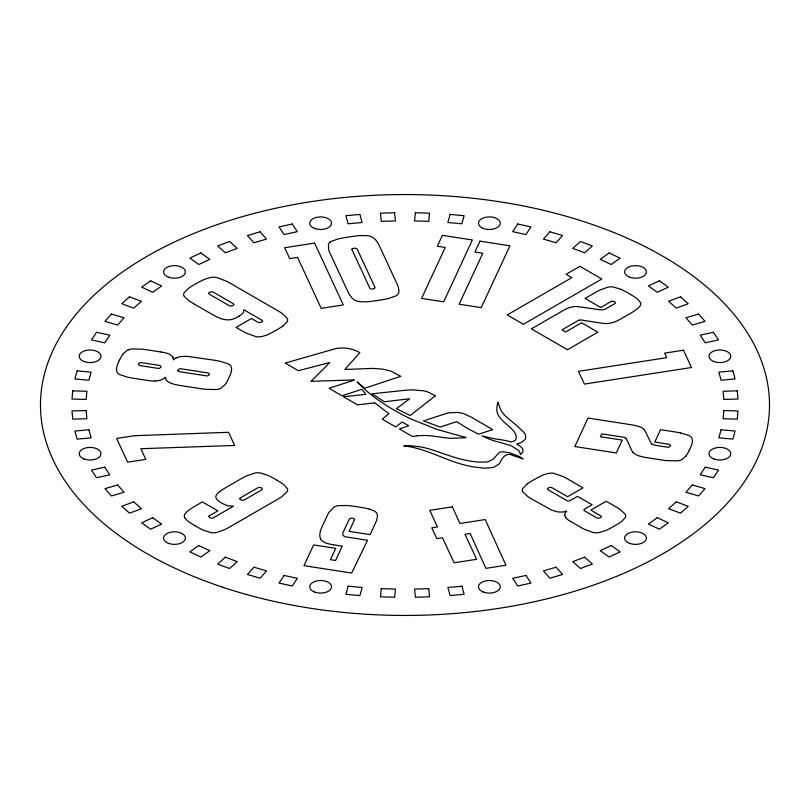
<?xml version="1.0" encoding="UTF-8"?>
<svg xmlns="http://www.w3.org/2000/svg" width="810" height="810" viewBox="0 0 810 810"><rect width="100%" height="100%" fill="white"/><g stroke="black" fill="none" stroke-linecap="round" stroke-linejoin="round"><path stroke-width="1.21" d="M354.547 519.291L352.876 518.279A8.971 5.174 0 0 0 351.844 518.127L349.586 518.694A9.558 5.518 0 0 0 349.09 519.534L343.349 531.897C341.071 535.035 344.645 537.324 347.581 537.172L367.517 540.25L351.712 573.045L303.983 565.663L313.612 544.917L335.715 548.34L330.45 559.69L335.603 560.479L342.245 546.163L333.578 544.816M231.285 371.618L231.67 368.773L231.022 366.424A10.854 6.267 0 0 0 230.698 365.917A10.54 6.085 0 0 0 228.298 363.913L220.016 361.27A77.912 44.985 0 0 0 213.607 360.126L187.414 356.37L180.681 356.522L176.246 357.817M498.109 402.914L497.947 402.337L497.239 404.767A56.832 32.815 0 0 0 496.945 407.805C494.778 421.929 520.152 428.358 515.666 439.921A9.092 5.245 0 0 1 513.682 441.187L511.302 441.885L509.348 441.501M118.645 361.847L119.637 359.711M689.28 450.38L690.282 448.234A93.099 53.754 0 0 0 692.145 443.171L692.489 440.326L691.801 437.987A10.581 6.105 0 0 0 688.956 435.517L680.451 432.904M311.151 381.267L329.822 362.516L298.333 370.707L285.14 363.093L335.836 348.594A14.641 8.454 0 0 1 337.962 348.259L341.739 348.067A74.409 42.96 0 0 1 343.572 348.067L345.607 348.128A10.368 5.984 0 0 1 346.964 348.27L351.489 349.191A22.022 12.717 0 0 1 355.752 350.619L359.873 352.664L344.827 369.481L368.428 368.56A50.746 29.302 0 0 1 373.724 368.469L382.229 369.076L389.62 370.747A20.554 11.867 0 0 1 391.665 371.517L400.798 376.306L394.683 378.331M122.948 354.061L127.17 350.355A10.844 6.267 0 0 1 128.274 349.849M685.989 455.979L682.111 459.432A10.52 6.075 0 0 1 677.646 460.87L665.972 460.556A95.823 55.323 0 0 1 660.778 459.837L647.575 457.792A52.65 30.395 0 0 1 641.095 456.526M208.869 516.193L209.446 517.549A9.021 5.214 0 0 0 210.205 517.985L212.655 518.137A9.68 5.589 0 0 0 213.799 517.56L233.462 506.209L228.055 505.845L222.588 503.587A33.261 19.207 0 0 1 218.71 501.137L216.797 499.284A9.983 5.761 0 0 1 216.067 495.659A12.13 7.006 0 0 1 216.432 494.971L217.525 493.523A24.249 14.003 0 0 1 219.53 491.741M435.213 395.837L410.245 415.49L396.424 408.736L409.617 398.814L384.244 401.75L372.134 393.761M283.176 325.792L287.307 321.469A11.016 6.359 0 0 0 287.56 320.649A10.621 6.126 0 0 0 287.287 318.472L282.062 313.379A83.308 48.094 0 0 0 277.334 310.443L229.989 283.095A92.836 53.602 0 0 0 226.729 281.303L216.645 277.476A10.915 6.298 0 0 0 210.975 277.384L204.555 279.308A86.589 49.987 0 0 0 196.85 283.257L194.096 284.806A93.221 53.824 0 0 0 188.092 288.654L183.971 292.987A11.016 6.359 0 0 0 183.718 293.807A10.621 6.136 0 0 0 184.133 296.247L189.236 300.976A88.644 51.182 0 0 0 193.965 303.902M526.824 484.218L522.541 488.794A10.854 6.267 0 0 0 522.379 489.331A10.54 6.085 0 0 0 522.733 491.751L527.614 496.439A77.912 44.985 0 0 0 532.17 499.274L551.61 510.087L557.563 511.9L562.535 512.062A12.089 6.986 0 0 0 566.301 511.08M239.426 316.032L243.263 312.913L243.891 309.805L261.164 319.778A9.558 5.518 0 0 1 262.177 320.436L262.612 321.064L261.893 321.864A9.001 5.204 0 0 1 261.144 322.299L258.785 322.633A8.566 4.941 0 0 1 257.408 321.945L251.434 318.512L236.044 327.402L242.008 330.834A93.352 53.895 0 0 0 246.493 333.285L256.274 336.717A10.236 5.913 0 0 0 259.068 336.859A11.35 6.551 0 0 0 261.853 336.555L266.662 335.107A79.522 45.917 0 0 0 275.137 330.774L277.192 329.65A93.099 53.754 0 0 0 283.196 325.802M372.154 393.741L372.175 393.731A1.377 0.8 0 0 1 372.671 393.67A3.584 2.066 0 0 0 372.995 393.64L374.645 393.478M611.631 301.29L614.081 301.442A8.971 5.174 0 0 1 614.841 301.877L615.408 303.234A8.464 4.89 0 0 1 614.233 304.033L605.465 309.076L602.488 309.916A11.178 6.45 0 0 1 598.479 309.572L581.033 307.051A46.15 26.649 0 0 0 577.571 306.707M465.821 437.613L465.537 437.673A17.445 10.074 0 0 1 464.697 437.805L449.965 438.362L431.608 435.932A44.479 25.677 0 0 0 423.701 435.507L422.071 435.527A48.924 28.249 0 0 0 416.867 435.82M394.014 378.553L364.885 388.192L357.706 382.411A3.017 1.741 0 0 0 357.332 382.128L357.281 382.097M405.749 426.759L408.645 425.675L402.104 422.05L395.746 426.951L382.279 419.175L388.901 413.647A20.574 11.877 0 0 0 387.382 412.574L376.468 404.109A49.319 28.471 0 0 0 375.8 403.582L374.443 402.894M425.858 420.127L448.143 412.908L457.134 412.432A19.399 11.198 0 0 1 463.512 413.546L471.774 417.403L492.672 429.654L478.629 434.18L468.808 429.178L456.648 421.656L440.033 427.083L423.6 420.866A7.32 4.222 0 0 0 423.913 420.775L424.45 420.592M404.909 427.042L399.451 428.925L412.27 436.489L416.867 435.82M353.849 380.224L329.123 388.253L341.881 395.847L360.177 389.823A37.159 21.455 0 0 1 360.976 389.59L361.766 389.428L364.581 392.658A48.985 28.279 0 0 1 365.229 393.488L365.705 394.369L363.781 394.602M579.555 320.112L578.624 320.385A9.366 5.407 0 0 0 577.226 321.064L561.938 329.893L565.603 332.009L581.58 322.785L597.861 332.181L567.496 349.717L531.36 328.86L563.314 310.463A57.723 33.331 0 0 1 567.091 308.57A14.529 8.394 0 0 1 577.591 306.524M376.387 300.652L380.092 300.075A93.099 53.754 0 0 0 388.618 298.475L395.938 295.913A11.016 6.359 0 0 0 396.87 295.275A10.621 6.126 0 0 0 398.51 293.311L399.046 290.871L398.399 287.398A83.308 48.094 0 0 0 396.839 283.48L379.525 246.139A92.836 53.602 0 0 0 378.26 243.638L375.597 239.75L372.833 237.421A10.915 6.298 0 0 0 368.003 235.7L360.784 235.518A86.589 49.987 0 0 0 350.679 236.712L346.964 237.259A93.221 53.824 0 0 0 338.428 238.859L331.108 241.42A11.016 6.359 0 0 0 330.176 242.058M374.21 402.924L357.514 404.878L343.369 396.708L347.865 396.272M363.194 394.662L348.421 396.222M375.627 393.387L404.808 390.319A52.164 30.122 0 0 1 412.381 389.833L423.883 390.855A24.867 14.357 0 0 1 429.29 392.607L435.203 395.827M155.085 381.024L154.325 381.044A24.472 14.124 0 0 1 147.926 380.467L134.349 378.402A72.687 41.968 0 0 1 127.362 377.126L119.789 374.625A10.591 6.115 0 0 1 117.389 372.63A10.844 6.267 0 0 1 117.075 372.114L116.417 369.765L116.812 366.92A93.099 53.754 0 0 1 118.675 361.857M311.222 381.287L354.314 379.951M347.095 505.521L338.539 505.612A11.046 6.379 0 0 0 337.183 505.896A10.601 6.115 0 0 0 334.054 507.121L329.032 512.274A83.713 48.337 0 0 0 326.997 516.112L322.329 526.135A87.065 50.261 0 0 0 320.092 532.19L319.748 535.785L320.487 538.721M161.129 352.006L147.572 349.91A78.57 45.36 0 0 0 141.871 349.14L131.706 348.968A10.57 6.105 0 0 0 128.263 349.849M165.605 377.44L165.068 377.359A14.955 8.627 0 0 1 163.225 378.918A9.669 5.579 0 0 1 160.036 380.305A14.003 8.08 0 0 1 155.075 380.983M464.768 437.218L465.051 437.278A2.531 1.458 0 0 1 465.689 437.481L465.831 437.572M464.596 437.177L436.276 429.209L411.095 419.013A284.158 164.055 0 0 1 400.808 413.869C384.952 405.344 369.684 395.169 357.2 382.097M369.319 509.115L373.896 510.796A11.36 6.561 0 0 1 375.739 512.031A10.257 5.923 0 0 1 376.923 513.5L377.521 516.203L376.67 520.111A92.866 53.612 0 0 1 375.243 523.574L370.13 534.62L349.11 531.36L354.233 520.324A8.464 4.89 0 0 0 354.567 519.291M621.088 289.383L613.16 286.953A10.581 6.105 0 0 0 608.037 287.135L599.866 290.081A88.644 51.182 0 0 0 594.803 292.815L585.063 298.424L600.747 307.486L610.477 301.867A9.558 5.518 0 0 1 611.621 301.279M625.259 437.764L624.378 437.44A9.366 5.407 0 0 0 622.657 437.086L601.779 433.846L600.433 436.742L622.262 440.113L616.299 452.962L574.817 446.543L588.04 418.041L631.618 424.825A57.723 33.331 0 0 1 636.336 425.766A14.529 8.394 0 0 1 644.649 429.988M584.779 529.497L593.436 532.585A10.57 6.105 0 0 0 597.172 532.808A10.844 6.267 0 0 0 598.57 532.686L605.434 530.692A86.68 50.048 0 0 0 613.15 526.743L615.195 525.609A85.091 49.127 0 0 0 621.928 521.275L625.29 517.641A11.137 6.429 0 0 0 625.634 516.567A10.662 6.156 0 0 0 625.178 514.148L620.065 509.429A88.644 51.182 0 0 0 615.337 506.503L606.214 501.228L590.834 510.108L599.957 515.383A9.558 5.518 0 0 1 600.969 516.041L601.405 516.729L600.696 517.468A9.001 5.204 0 0 1 599.947 517.904L597.588 518.238A8.566 4.941 0 0 1 596.201 517.549L585.265 511.252A9.669 5.589 0 0 1 584.253 510.594L583.818 509.905L584.537 509.176A8.495 4.911 0 0 1 584.972 508.903L592.11 504.782L577.52 496.358L569.764 500.803L567.709 500.985A8.616 4.981 0 0 1 566.322 500.296L548.836 490.222A9.669 5.589 0 0 1 547.823 489.564L547.388 488.875L548.107 488.147A9.021 5.214 0 0 1 548.856 487.701L551.215 487.367A8.464 4.89 0 0 1 552.592 488.055L567.607 496.702L582.987 487.822L567.992 479.166A92.866 53.612 0 0 0 563.507 476.715L553.726 473.283A10.257 5.923 0 0 0 550.921 473.151A11.35 6.551 0 0 0 548.137 473.455L543.328 474.893A79.42 45.856 0 0 0 534.863 479.226L532.798 480.35A93.221 53.824 0 0 0 526.794 484.208M193.954 303.902L212.341 314.503A75.431 43.548 0 0 0 218.902 317.814A24.654 14.236 0 0 0 221.15 318.674L224.137 319.484A10.662 6.156 0 0 0 232.095 319.353L233.634 318.846A28.218 16.291 0 0 0 239.365 316.001M570.584 521.458L580.507 527.188A78.57 45.36 0 0 0 584.779 529.497M194.805 525.609L196.82 526.763A93.221 53.824 0 0 0 203.482 530.226L210.985 532.605A11.016 6.359 0 0 0 212.402 532.757A10.621 6.136 0 0 0 216.645 532.514L224.826 529.568A88.644 51.182 0 0 0 229.888 526.844L277.243 499.507A92.866 53.612 0 0 0 281.475 496.915L287.287 491.528A10.378 5.994 0 0 0 287.621 489.625A11.016 6.359 0 0 0 287.317 488.541L284.006 484.825A86.68 50.048 0 0 0 277.162 480.381M630.484 294.405L627.77 292.835A93.099 53.754 0 0 0 621.108 289.373M277.202 480.35L274.479 478.791A93.099 53.754 0 0 0 267.816 475.318L260.314 472.949A11.016 6.359 0 0 0 258.896 472.797A10.621 6.126 0 0 0 255.12 472.959L246.311 475.976A83.308 48.094 0 0 0 241.218 478.71L225.231 487.944A75.32 43.487 0 0 0 219.49 491.731M652.01 444.133L654.753 445.206L666.701 447.079A8.464 4.89 0 0 0 668.493 447.272L670.255 446.29A8.971 5.174 0 0 0 670.518 445.692L669.526 444.396A9.558 5.518 0 0 0 668.078 444.113L654.794 442.047L660.535 429.675L673.819 431.74A88.644 51.182 0 0 1 680.451 432.904M184.852 517.914L187.363 520.688A79.42 45.856 0 0 0 194.856 525.579M626.576 439.273L630.767 448.406A38.617 22.295 0 0 0 632.914 452.152M498.16 403.107L500.944 410.245A66.42 38.343 0 0 0 505.227 415.844L511.383 421.23A255.474 147.491 0 0 1 516.709 425.554L524.161 432.621A24.877 14.357 0 0 1 525.589 435.193L525.66 438.139A17.678 10.206 0 0 1 524.718 439.769L522.278 441.865A18.752 10.824 0 0 1 519.352 443.262L516.669 444.113L518.734 445.318A20.26 11.694 0 0 1 521.468 447.424L522.45 448.588A8.697 5.022 0 0 1 522.855 449.459L523.017 450.502A11.846 6.844 0 0 1 522.622 452.284L520.476 454.592L519.534 451.696A10.793 6.237 0 0 0 518.856 450.704L511.96 446.168A24.523 14.155 0 0 0 509.956 445.318L493.705 440.66A53.875 31.104 0 0 1 489.665 439.273L481.92 435.901L491.083 438.038A57.439 33.159 0 0 0 494.485 438.726L500.529 439.688A44.135 25.485 0 0 1 509.368 441.48M376.367 300.621A86.68 50.048 0 0 1 366.272 301.846L359.043 301.614A11.016 6.359 0 0 1 357.271 301.219A10.378 5.994 0 0 1 354.577 300.105L352.046 298.141L349.404 294.506A92.866 53.612 0 0 1 347.632 291.094L330.298 253.753A88.644 51.182 0 0 1 328.728 249.855L328.414 244.286A10.621 6.136 0 0 1 330.166 242.048M119.688 359.711A86.68 50.048 0 0 1 122.907 354.051M161.109 352.056A23.034 13.294 0 0 1 167.852 353.575A14.003 8.08 0 0 1 171.548 355.641A9.69 5.589 0 0 1 173.097 357.787M173.036 357.797A14.843 8.566 0 0 1 173.299 359.67L173.816 359.751A12.089 6.986 0 0 1 176.236 357.817M231.316 371.628A93.221 53.824 0 0 1 229.422 376.69L228.45 378.837A86.589 49.987 0 0 1 225.19 384.487L220.927 388.182A10.854 6.267 0 0 1 219.824 388.689A10.55 6.095 0 0 1 216.402 389.569L205.416 389.306A83.592 48.266 0 0 1 200.384 388.618L181.399 385.681A42.019 24.259 0 0 1 172.763 383.879L168.298 381.976L166.03 379.819A12.039 6.946 0 0 1 165.615 377.44M184.842 517.914A10.986 6.338 0 0 1 184.65 514.411L186.938 511.596L191.444 508.326A93.292 53.865 0 0 1 194.562 506.442L202.399 501.916L217.88 510.857L210.043 515.383A8.464 4.89 0 0 0 208.858 516.183M347.095 505.501A93.099 53.754 0 0 1 355.863 506.594L358.617 506.999A79.431 45.856 0 0 1 369.35 509.075M333.599 544.765A26.689 15.41 0 0 1 325.316 542.811A12.818 7.401 0 0 1 320.507 538.711M570.645 521.417A23.034 13.294 0 0 1 566.119 518.157M566.261 518.116A14.003 8.08 0 0 1 564.712 515.302M564.813 515.292A9.69 5.589 0 0 1 565.228 512.993A14.843 8.566 0 0 1 566.686 511.302M651.959 444.153A11.178 6.45 0 0 1 650.521 441.956L645.58 431.983A46.15 26.649 0 0 0 644.375 430.069M689.229 450.37A85.283 49.238 0 0 1 686.04 455.99M641.125 456.475A15.927 9.194 0 0 1 632.742 452.203M625.512 437.876A5.184 2.997 0 0 1 626.525 439.283M630.443 294.425A85.283 49.238 0 0 1 637.288 298.829L640.477 302.515A10.52 6.075 0 0 1 640.406 305.471L638.412 307.972L634.108 311.151A95.823 55.323 0 0 1 630.423 313.379L620.754 318.958A52.65 30.395 0 0 1 615.61 321.57M615.549 321.529A15.927 9.194 0 0 1 604.959 323.585M604.959 323.474A38.617 22.295 0 0 1 598.276 322.643L582.481 320.203A5.184 2.997 0 0 0 579.838 320.031M138.429 364.551L139.502 365.462A9.558 5.518 0 0 0 140.95 365.745L157.221 368.267A8.464 4.89 0 0 0 159.013 368.459L160.775 367.477A8.971 5.174 0 0 0 161.038 366.879L160.046 365.573A9.558 5.518 0 0 0 158.598 365.29L142.327 362.769A8.464 4.89 0 0 0 140.535 362.576L138.783 363.558A8.971 5.174 0 0 0 138.51 364.156L138.439 364.459M177.886 370.656L178.959 371.567A9.558 5.518 0 0 0 180.407 371.841L205.629 375.749A8.464 4.89 0 0 0 207.421 375.941L209.182 374.969A8.971 5.174 0 0 0 209.446 374.372L208.453 373.066A9.558 5.518 0 0 0 207.006 372.782L181.784 368.874A8.464 4.89 0 0 0 179.992 368.682L178.24 369.664A8.971 5.174 0 0 0 177.967 370.261L177.886 370.656M522.916 458.835L522.379 458.794A21.273 12.282 0 0 1 521.468 458.46L517.732 457.042A44.56 25.728 0 0 0 513.581 455.797C506.209 451.534 502.311 457.579 499.578 463.431A16.281 9.406 0 0 1 498.292 464.555L493.685 467.279A4.576 2.643 0 0 1 493.027 467.502L484.603 468.241L473.779 466.975A89.525 51.688 0 0 1 469.02 466.033A80.038 46.21 0 0 1 462.753 464.505C443.11 459.27 425.078 448.183 404.625 446.016A16.656 9.619 0 0 1 403.775 445.925L407.977 445.652A61.165 35.316 0 0 1 410.751 445.743L419.276 446.705A77.314 44.641 0 0 1 424.106 447.647L426.769 448.274A35.286 20.372 0 0 1 428.601 448.76C447.758 454.683 467.066 463.654 487.498 461.872A7.341 4.242 0 0 0 488.602 461.568L492.581 459.452A14.165 8.181 0 0 0 493.695 458.551L499.173 452.587A4.455 2.572 0 0 1 500.134 452.203L500.874 452.02A6.004 3.473 0 0 1 502.797 451.788L509.733 452.81L519.058 456.394A37.29 21.526 0 0 1 521.265 457.63L522.916 458.835M239.659 498.676L240.509 499.618A9.021 5.214 0 0 0 241.279 500.043L243.729 500.205A9.669 5.589 0 0 0 244.873 499.618L261.164 490.222A8.566 4.941 0 0 0 262.349 489.422L261.762 488.055A9.001 5.204 0 0 0 260.992 487.62L258.542 487.468A9.558 5.518 0 0 0 257.398 488.045L241.107 497.441A8.464 4.89 0 0 0 239.922 498.241L239.669 498.616M351.965 249.166L351.975 249.49A9.68 5.589 0 0 0 352.279 250.351L369.603 287.702A8.566 4.941 0 0 0 370.21 288.694L372.549 289.079A9.001 5.204 0 0 0 373.582 288.917L375.06 287.854A9.558 5.518 0 0 0 374.746 286.902L357.423 249.561A8.464 4.89 0 0 0 356.815 248.569L354.466 248.174A9.021 5.214 0 0 0 353.433 248.336L351.965 249.166M72.738 390.855L71.999 399.026L86.154 399.462L86.903 391.281L72.738 390.855M381.247 588.657L380.498 596.828L394.652 597.253L395.401 589.083L381.247 588.657M415.348 212.746L414.599 220.917L428.753 221.343L429.502 213.172L415.348 212.746M723.846 410.538L723.097 418.719L737.262 419.145L738.001 410.974L723.846 410.538M208.595 293.271L209.031 293.949A9.68 5.589 0 0 0 210.043 294.617L228.703 305.39A8.566 4.941 0 0 0 230.091 306.079L232.46 305.734A9.001 5.204 0 0 0 233.209 305.299L233.918 304.56L233.472 303.882A9.558 5.518 0 0 0 232.47 303.224L213.81 292.44A8.464 4.89 0 0 0 212.423 291.762L210.053 292.096A9.021 5.214 0 0 0 209.304 292.542L208.615 293.21M77.122 370.879L74.905 378.969L88.908 380.244L91.125 372.165L77.122 370.879M348.118 586.217L345.9 594.297L359.903 595.583L362.121 587.493L348.118 586.217M450.097 214.417L447.879 222.507L461.882 223.783L464.1 215.703L450.097 214.417M721.092 429.756L718.875 437.835L732.878 439.121L735.095 431.031L721.092 429.756M442.412 235.345L437.359 246.23L445.227 247.445L421.575 298.404L443.677 301.826L472.372 239.983L442.412 235.345M479.966 241.157L474.913 252.042L482.78 253.257L459.128 304.216L481.231 307.628L509.935 245.794L479.966 241.157M96.572 332.272L91.5 339.906L104.733 342.843L109.806 335.198L96.572 332.272M284.108 575.424L279.025 583.068L292.258 586.005L297.341 578.36L284.108 575.424M517.742 223.995L512.659 231.64L525.892 234.576L530.975 226.932L517.742 223.995M705.267 467.157L700.194 474.802L713.428 477.728L718.5 470.094L705.267 467.157M111.436 314.057L104.996 321.347L117.632 325.063L124.062 317.773L111.436 314.057M253.915 567.202L247.475 574.492L260.111 578.208L266.541 570.908L253.915 567.202M549.889 231.792L543.459 239.092L556.085 242.798L562.525 235.507L549.889 231.792M692.368 484.937L685.938 492.227L698.564 495.943L705.004 488.653L692.368 484.937M129.509 296.835L121.783 303.699L133.67 308.154L141.396 301.29L129.509 296.835M225.372 557.189L217.657 564.054L229.544 568.509L237.259 561.644L225.372 557.189M580.456 241.491L572.741 248.356L584.628 252.811L592.343 245.946L580.456 241.491M676.33 501.846L668.604 508.71L680.491 513.165L688.216 506.301L676.33 501.846M150.599 280.807L141.679 287.165L152.695 292.319L161.615 285.95L150.599 280.807M198.804 545.515L189.884 551.873L200.9 557.027L209.82 550.668L198.804 545.515M609.1 252.973L600.18 259.332L611.196 264.485L620.116 258.127L609.1 252.973M657.305 517.681L648.385 524.05L659.401 529.193L668.321 522.835L657.305 517.681M579.899 266.338L566.099 274.307L571.86 277.627L507.252 314.938L523.432 324.273L601.84 279.005L579.899 266.338M200.88 252.983L189.864 258.127L198.784 264.495L209.8 259.342L200.88 252.983M152.705 517.691L141.689 522.845L150.609 529.203L161.625 524.06L152.705 517.691M659.391 280.797L648.375 285.94L657.295 292.309L668.311 287.155L659.391 280.797M611.216 545.505L600.2 550.658L609.12 557.017L620.136 551.873L611.216 545.505M229.524 241.491L217.637 245.956L225.352 252.811L237.249 248.356L229.524 241.491M133.69 501.856L121.794 506.311L129.519 513.175L141.406 508.72L133.69 501.856M680.481 296.825L668.594 301.279L676.309 308.144L688.206 303.689L680.481 296.825M584.648 557.189L572.751 561.644L580.476 568.509L592.363 564.043L584.648 557.189M260.091 231.802L247.455 235.518L253.894 242.808L266.52 239.092L260.091 231.802M117.642 484.947L105.006 488.663L111.446 495.953L124.072 492.237L117.642 484.947M698.554 314.047L685.928 317.763L692.358 325.053L704.994 321.337L698.554 314.047M556.106 567.192L543.48 570.908L549.909 578.198L562.545 574.482L556.106 567.192M292.238 224.006L279.005 226.942L284.087 234.576L297.321 231.64L292.238 224.006M104.733 467.167L91.5 470.104L96.582 477.738L109.816 474.812L104.733 467.167M713.418 332.262L700.184 335.188L705.267 342.832L718.5 339.896L713.418 332.262M525.913 575.424L512.679 578.36L517.762 585.995L530.995 583.058L525.913 575.424M314.604 243.091L284.634 247.728L289.686 258.613L297.553 257.398L321.205 308.357L343.308 304.935L314.604 243.091M683.468 350.214L664.625 353.13L666.731 357.676L578.462 371.324L584.385 384.092L691.497 367.517L683.468 350.214M134.389 435.699L116.63 438.453L127.636 462.166L145.8 459.361L140.859 448.72L234.677 445.439L228.572 432.297L134.389 435.699M452.274 506.858L429.766 510.341L437.471 526.935L431.781 527.816L436.792 538.62L442.483 537.739L454.106 562.788L476.614 559.305L464.991 534.256L470.144 533.456L485.899 568.357L505.966 565.248L485.2 519.554L459.979 523.452L452.274 506.858M359.883 214.427L345.88 215.703L348.097 223.783L362.1 222.507L359.883 214.427M88.908 429.766L74.905 431.052L77.132 439.131L91.125 437.856L88.908 429.766M732.868 370.869L718.875 372.144L721.092 380.234L735.095 378.948L732.868 370.869M461.902 586.217L447.9 587.493L450.117 595.573L464.12 594.297L461.902 586.217M394.632 212.746L380.477 213.172L381.216 221.343L395.381 220.917L394.632 212.746M86.154 410.559L71.999 410.984L72.748 419.155L86.903 418.729L86.154 410.559M737.252 390.845L723.097 391.27L723.846 399.441L738.001 399.016L737.252 390.845M428.784 588.657L414.619 589.083L415.368 597.253L429.523 596.828L428.784 588.657M713.762 361.483A10.894 6.288 0 0 0 730.752 356.754A10.894 6.288 0 0 0 715.149 350.619A10.894 6.288 0 0 0 713.762 361.483M713.681 458.885A10.894 6.288 0 0 0 730.741 454.238A10.894 6.288 0 0 0 715.24 448.021A10.894 6.288 0 0 0 713.681 458.885M629.694 543.409A10.894 6.288 0 0 0 646.4 538.336A10.894 6.288 0 0 0 630.443 532.514A10.894 6.288 0 0 0 629.694 543.409M483.246 591.999A10.894 6.288 0 0 0 500.236 587.26A10.894 6.288 0 0 0 484.643 581.135A10.894 6.288 0 0 0 483.246 591.999M314.412 591.968A10.894 6.288 0 0 0 331.482 587.321A10.894 6.288 0 0 0 315.981 581.114A10.894 6.288 0 0 0 314.412 591.968M168.672 543.409A10.894 6.288 0 0 0 185.369 538.336A10.894 6.288 0 0 0 169.411 532.514A10.894 6.288 0 0 0 168.672 543.409M83.977 458.916A10.894 6.288 0 0 0 100.977 454.177A10.894 6.288 0 0 0 85.374 448.051A10.894 6.288 0 0 0 83.977 458.916M83.896 361.452A10.894 6.288 0 0 0 100.966 356.805A10.894 6.288 0 0 0 85.465 350.598A10.894 6.288 0 0 0 83.896 361.452M168.672 277.233A10.894 6.288 0 0 0 185.369 272.16A10.894 6.288 0 0 0 169.411 266.348A10.894 6.288 0 0 0 168.672 277.233M314.493 228.4A10.894 6.288 0 0 0 331.492 223.661A10.894 6.288 0 0 0 315.89 217.536A10.894 6.288 0 0 0 314.493 228.4M483.165 228.369A10.894 6.288 0 0 0 500.236 223.722A10.894 6.288 0 0 0 484.724 217.515A10.894 6.288 0 0 0 483.165 228.369M629.694 277.233A10.894 6.288 0 0 0 646.4 272.16A10.894 6.288 0 0 0 630.443 266.348A10.894 6.288 0 0 0 629.694 277.233M222.75 587.25A364.5 210.438 0 0 0 769.5 405A364.5 210.438 0 0 0 222.75 222.75A364.5 210.438 0 0 0 222.75 587.25"/></g></svg>
